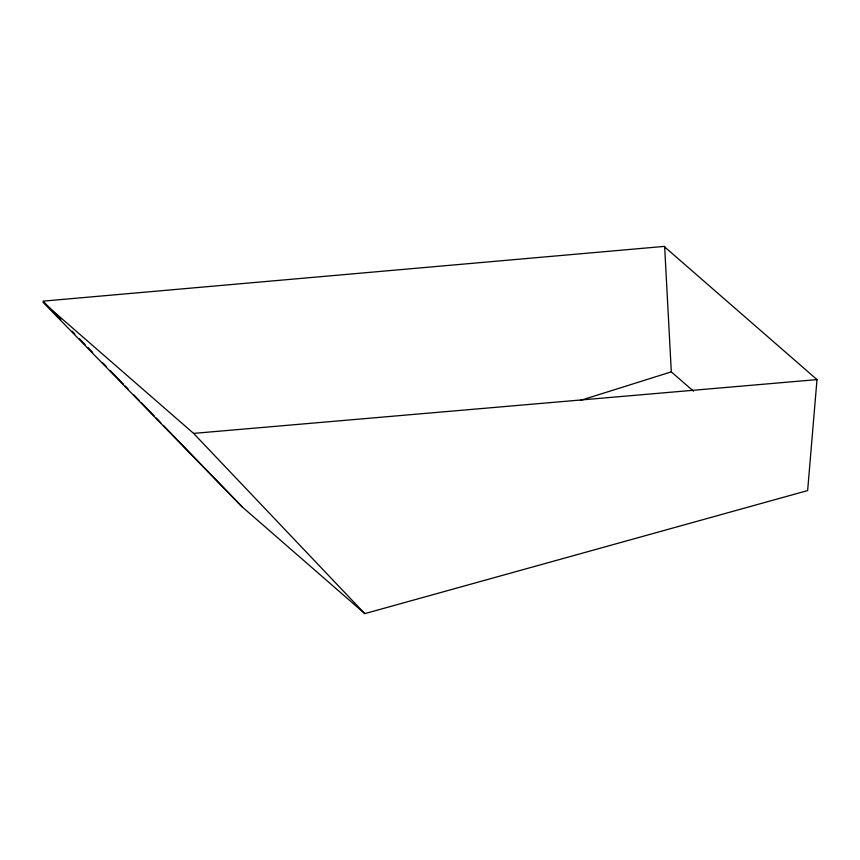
<?xml version="1.0" encoding="UTF-8"?>
<svg xmlns="http://www.w3.org/2000/svg" width="860" height="860" viewBox="0 0 860 860"><rect width="100%" height="100%" fill="white"/><g stroke="black" fill="none" stroke-linecap="round" stroke-linejoin="round"><path stroke-width="1.29" d="M664.63 246.917L817 379.604L807.637 490.576L364.78 613.632L242.09 506.809L43 302.247L193.607 433.397L364.78 613.632M580.339 400.459L671.305 371.864L693.525 391.203M193.607 433.397L817 379.604M60.834 319.479L43.086 301.14L664.64 246.368L671.305 371.864M72.046 331.068L74.852 333.959M79.518 338.797L85.129 344.581M87.924 347.483L92.6 352.31M102.877 362.931L106.618 366.79M110.349 370.649L123.431 384.173M125.302 386.097L128.108 389M133.708 394.794L139.32 400.588M141.18 402.512L154.262 416.036M156.133 417.96L160.809 422.787M163.604 425.689L242.09 506.787"/></g></svg>
